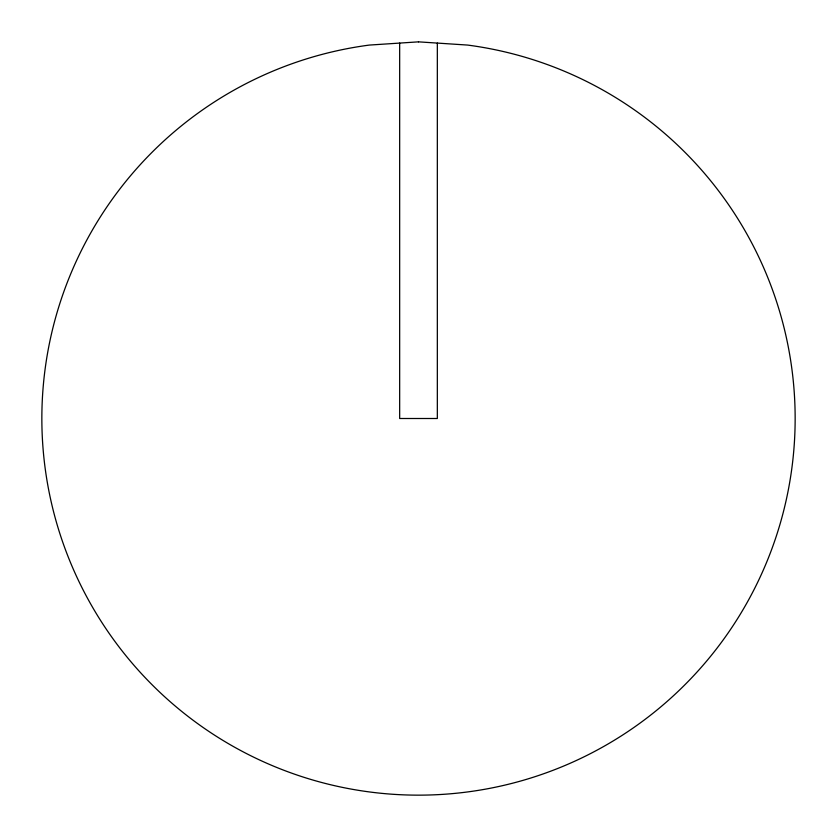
<?xml version="1.0" encoding="UTF-8"?>
<svg xmlns="http://www.w3.org/2000/svg" width="837" height="837" viewBox="0 0 837 837"><rect width="100%" height="100%" fill="white"/><g stroke="black" fill="none" stroke-linecap="round" stroke-linejoin="round"><path stroke-width="1.26" d="M437.332 43.085L437.332 418.5L399.667 418.5L399.667 43.085M418.5 41.85L369.337 45.072A376.65 376.65 0 0 0 100.838 620.876A376.65 376.65 0 0 0 736.162 620.876A376.65 376.65 0 0 0 467.663 45.072L418.5 41.85"/></g></svg>
